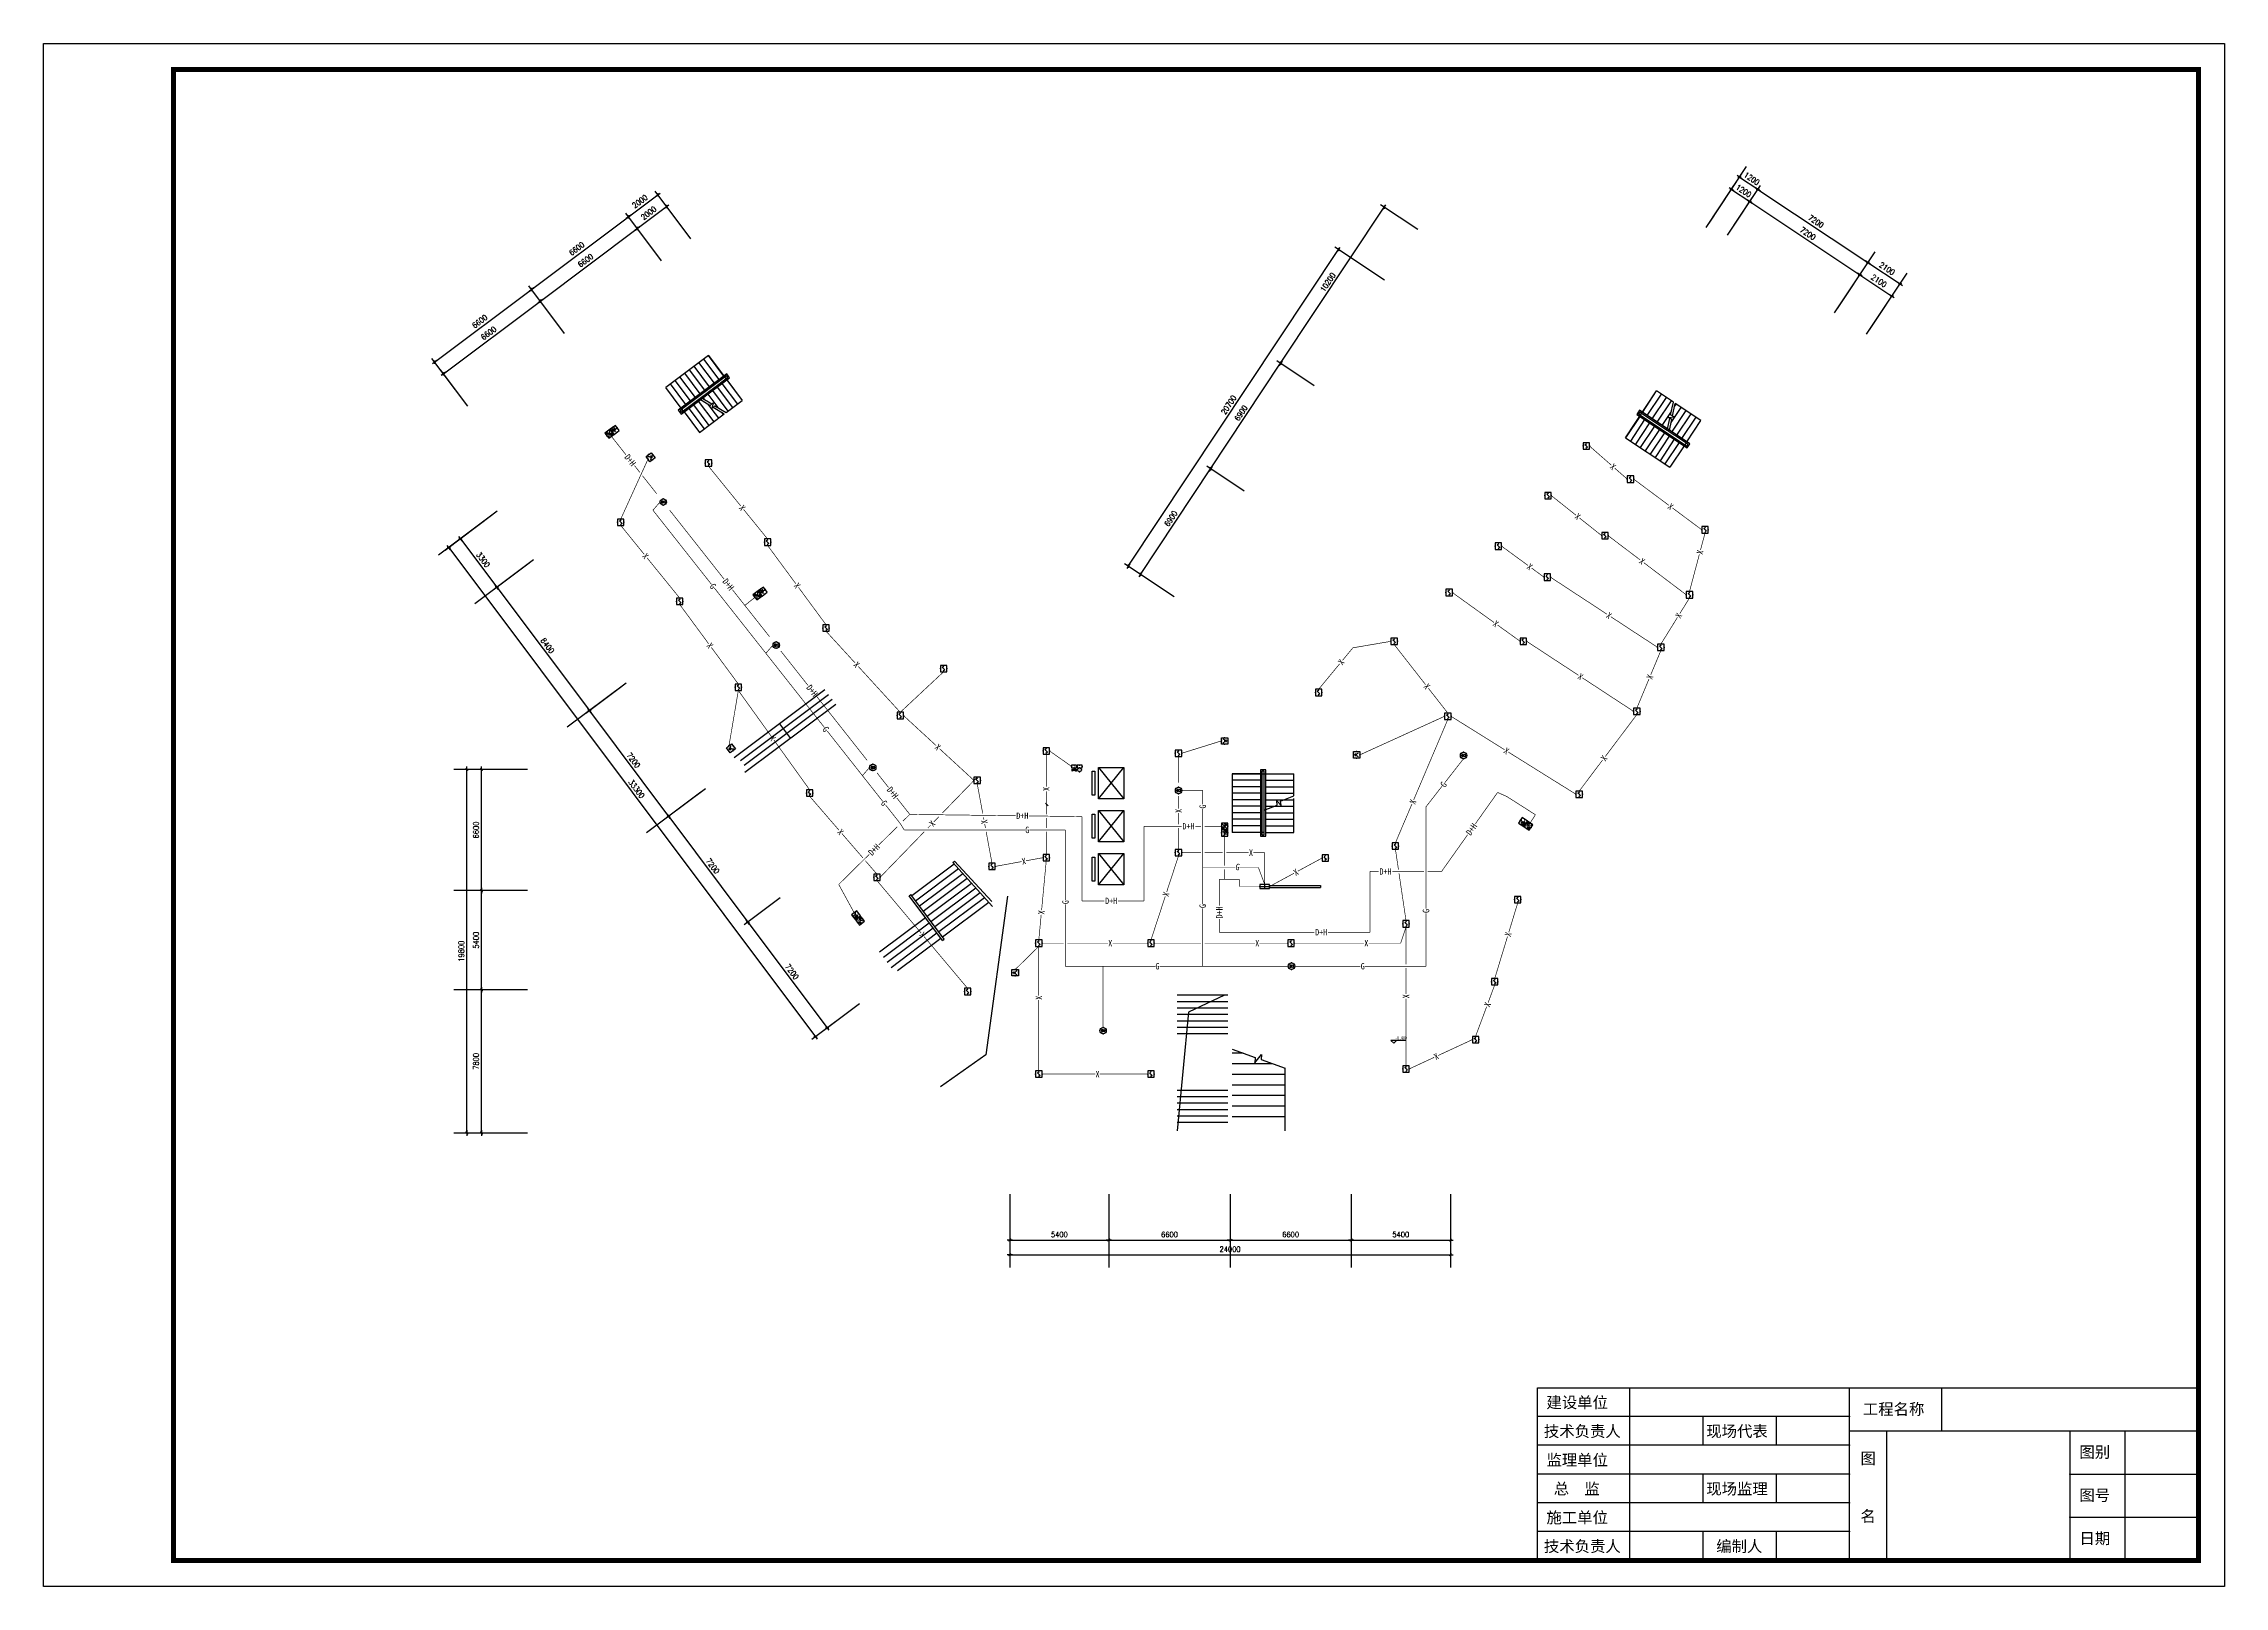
# Model space of a CAD drawing. Extents: x -149393 to 1177518, y -366685 to 296590.
# Drawn here: x 232648 to 351448, y -186685 to -102676 of the extents above; entities that cross this region are included whole.
import ezdxf
from ezdxf.enums import TextEntityAlignment as Align

# ---------------------------------------------------------------- set-up
doc = ezdxf.new("R2010")
doc.units = 0
doc.header["$LTSCALE"] = 1000
doc.header["$MEASUREMENT"] = 0
doc.linetypes.add('常规', pattern=[20, 10, 0, 10])
doc.layers.get('0').update_dxf_attribs({"linetype": 'CONTINUOUS'})
for name, color, linetype in [('AXIS', 3, 'CONTINUOUS'), ('DOTE', 1, 'CONTINUOUS'), ('EQUIP-消防', 3, 'CONTINUOUS'), ('EQUIP-箱柜', 3, 'CONTINUOUS'), ('PUB_TITLE', 253, 'CONTINUOUS'), ('SIG_TEXT', 7, 'CONTINUOUS'), ('STAIR', 2, 'CONTINUOUS'), ('TEL_SYMB', 3, 'CONTINUOUS'), ('WALL', 9, 'CONTINUOUS'), ('WIRE-消防', 3, '常规')]:
    doc.layers.add(name, color=color, linetype=linetype)
doc.styles.add('_TCH_LABEL', font='COMPLEX', dxfattribs={"bigfont": 'GBCBIG'})
doc.styles.add('_TEL_DIM', font='', dxfattribs={"width": 0.8, "height": 3.5})
doc.styles.add('DIM_FONT', font='SIMPLEX.shx', dxfattribs={"width": 0.8})
doc.styles.add('HZ', font='')
doc.styles.get("Standard").update_dxf_attribs({"font": 'gbenor.shx', "bigfont": 'gbcbig.shx'})
doc.styles.add('宋体', font='')
doc.styles.get('_TEL_DIM').set_extended_font_data('SimSun')
doc.styles.get('HZ').set_extended_font_data('SimSun')
doc.styles.get('宋体').set_extended_font_data('SimSun')
doc.dimstyles.new('DIMN', dxfattribs={"dimtxt": 300, "dimasz": 1, "dimexe": 250, "dimexo": 300, "dimgap": 150, "dimtad": 1, "dimdec": 0, "dimdsep": 46, "dimtxsty": 'DIM_FONT', "dimblk": '_DIMX', "dimcen": 2.5, "dimclrt": 7, "dimadec": 0, "dimazin": 0, "dimtfac": 1, "dimtdec": 0, "dimtix": 1, "dimtmove": 2, "dimatfit": 3, "dimldrblk": '_DIMX', "dimfxl": 1, "dimtolj": 1, "dimarcsym": 0})

# ---------------------------------------------------------------- blocks, each defined once
blk = doc.blocks.new('_DIMX')
blk.add_line((-150, 0), (150, 0))
at = {"const_width": 50}
blk.add_lwpolyline([(-70, -70), (70, 70)], dxfattribs=at)
blk = doc.blocks.new('$equip_U$00000103(cyc-PC)')
for p, q in [((0.5, 0.5), (-0.5, 0.5)), ((-0.5, 0.5), (-0.5, -0.5)), ((-0.2, 0.2), (0.05, 0.4)), ((0, 0), (-0.2, 0.2)), ((0, 0), (0.2, -0.2)), ((0.5, -0.5), (0.5, 0.5)), ((-0.5, -0.5), (0.5, -0.5)), ((0.2, -0.2), (-0.05, -0.4))]:
    blk.add_line(p, q)
for p in [(-0.5, 0), (0, 0.5), (0.5, 0), (0, -0.5)]:
    blk.add_point(p)
at = {"color": 7, "style": '_TEL_DIM', "flags": 1}
blk.add_attdef('A', text='', height=0.00002, dxfattribs=at).set_placement((0, 0), align=Align.MIDDLE_CENTER)
blk = doc.blocks.new('$equip$00001423')
for p, q in [((0.75, 0.6), (-0.75, 0.6)), ((-0.75, 0.6), (-0.75, 0)), ((-0.75, 0.3), (0.75, 0.3)), ((-0.75, 0), (0.75, 0)), ((0, 0), (0, 0.6)), ((0.75, 0), (0.75, 0.6))]:
    blk.add_line(p, q)
for p in [(-0.75, 0.3), (0, 0.6), (0, 0), (0.75, 0.3)]:
    blk.add_point(p)
at = {"style": '_TCH_LABEL', "flags": 9}
blk.add_attdef('A', (0, 0), '', height=0.00002, dxfattribs=at)
blk = doc.blocks.new('$equip_U$00000105(cyc-PC)')
for p, q in [((0.5, 1), (-0.5, 1)), ((-0.5, 1), (-0.5, 0)), ((-0.5, 0), (0.5, 0)), ((-0.17, 0.5), (-0.17, 0.15)), ((0.5, 0), (0.5, 1))]:
    blk.add_line(p, q)
for radius in [0.226, 0.113]:
    blk.add_circle((0.23, 0.36), radius)
blk.add_arc((-0.17, 0.8), 0.3, 180, 0)
for p in [(-0.5, 0.5), (0, 1), (0, 0), (0.5, 0.5)]:
    blk.add_point(p)
at = {"color": 7, "style": '_TEL_DIM', "flags": 1}
blk.add_attdef('A', text='', height=0.00002, dxfattribs=at).set_placement((0, 0), align=Align.MIDDLE_CENTER)
blk = doc.blocks.new('$equip_U$00000107(cyc-PC)')
for p, q in [((-0.5, 1), (-0.5, 0)), ((0.5, 1), (-0.5, 0)), ((0.5, 1), (-0.5, 1)), ((-0.5, 0), (0.5, 0)), ((-0.27, 0.87, 0), (-0.42, 0.87, 0)), ((-0.42, 0.87, 0), (-0.42, 0.57, 0)), ((-0.42, 0.57, 0), (-0.27, 0.57, 0)), ((-0.27, 0.82, 0), (-0.07, 0.92, 0)), ((-0.27, 0.57, 0), (-0.27, 0.87, 0)), ((-0.07, 0.52, 0), (-0.27, 0.62, 0)), ((-0.07, 0.92, 0), (-0.07, 0.52, 0)), ((0.11, 0.16), (0.34, 0.4)), ((0.11, 0.4), (0.34, 0.16)), ((0.5, 0), (0.5, 1))]:
    blk.add_line(p, q)
blk.add_circle((0.22, 0.28), 0.169)
for p in [(-0.5, 0.5), (0, 1), (0, 0), (0.5, 0.5)]:
    blk.add_point(p)
at = {"color": 7, "style": '_TEL_DIM', "flags": 1}
blk.add_attdef('A', text='', height=0.00002, dxfattribs=at).set_placement((0, 0), align=Align.MIDDLE_CENTER)
blk = doc.blocks.new('$equip$00001635')
for p, q in [((-0.01, -0.35, 0), (-0.26, -0.35, 0)), ((-0.26, -0.35, 0), (-0.26, -0.65, 0)), ((-0.26, -0.65, 0), (-0.01, -0.65, 0)), ((-0.01, -0.4, 0), (0.24, -0.3, 0)), ((-0.01, -0.65, 0), (-0.01, -0.35, 0)), ((0.24, -0.7, 0), (-0.01, -0.6, 0)), ((0.24, -0.3, 0), (0.24, -0.7, 0))]:
    blk.add_line(p, q)
blk.add_circle((0, -0.5), 0.5)
at = {"flags": 9}
blk.add_attdef('A', (0, 0), '', height=0.00002, dxfattribs=at)
blk.add_attdef('B', text='', height=0.4, dxfattribs=at).set_placement((0.85, -0.68), align=Align.MIDDLE_CENTER)
blk = doc.blocks.new('$equip_U$00000115(cyc-PC)')
for p in [(0.01, 0.5, 0), (-0.49, 0, 0), (0.01, -0.5, 0), (0.51, 0, 0)]:
    blk.add_point(p)
blk.add_blockref('$equip$00001635', (0.01, 0.5, 0))
at = {"color": 7, "style": '_TEL_DIM', "flags": 1}
blk.add_attdef('A', text='', height=0.00002, dxfattribs=at).set_placement((0, 0), align=Align.MIDDLE_CENTER)
blk = doc.blocks.new('$equip_U$00000302(cyc-PC)')
for p, q in [((0.5, 0.5), (-0.5, 0.5)), ((-0.5, 0.5), (-0.5, -0.5)), ((0, 0), (0, -0.35)), ((0.5, -0.5), (0.5, 0.5)), ((-0.5, -0.5), (0.5, -0.5)), ((-0.22, -0.17), (0.22, -0.17))]:
    blk.add_line(p, q)
blk.add_arc((0, 0.3), 0.3, 180, 0)
for p in [(-0.5, 0), (0, 0.5), (0.5, 0), (0, -0.5)]:
    blk.add_point(p)
at = {"color": 7, "style": '_TEL_DIM', "flags": 1}
blk.add_attdef('A', text='', height=0.00002, dxfattribs=at).set_placement((0, 0), align=Align.MIDDLE_CENTER)
blk = doc.blocks.new('$equip$00002785')
for p, q in [((0.65, 0.65), (-0.65, 0.65)), ((-0.65, 0.65), (-0.65, 0)), ((-0.65, 0), (0.65, 0)), ((0.65, 0), (0.65, 0.65))]:
    blk.add_line(p, q)
at = {"const_width": 0.04}
blk.add_lwpolyline([(-0.65, 0.65), (0.65, 0.65), (0.65, 0), (-0.65, 0), (-0.65, 0.65), (0.65, 0.65)], dxfattribs=at)
for p in [(-0.65, 0.33), (0, 0.65), (0, 0), (0.65, 0.33)]:
    blk.add_point(p)
at = {"color": 7}
blk.add_attdef('$TEXT$', text='', height=0.3, dxfattribs=at).set_placement((0.01, 0.34), align=Align.MIDDLE_CENTER)
at = {"color": 7, "flags": 1}
for tag, height, p in [('A', 0.00002, (0, 0)), ('B', 0.4, (0.9, 0.25))]:
    blk.add_attdef(tag, text='', height=height, dxfattribs=at).set_placement(p, align=Align.MIDDLE_CENTER)
blk = doc.blocks.new('$equip$00002794')
for p, q in [((0, -0.55), (0, 0)), ((0, 0), (0.23, 0)), ((-0.55, -0.85), (-0.55, -0.25)), ((-0.55, -0.25), (0.55, -0.85)), ((0.55, -0.25), (-0.55, -0.85)), ((0.55, -0.25), (0.55, -0.85))]:
    blk.add_line(p, q)
for p in [(-0.55, -0.55), (0, -0.55), (0.55, -0.55)]:
    blk.add_point(p)
at = {"color": 7, "flags": 1}
for tag, height, p in [('A', 0.00002, (0, 0)), ('B', 0.4, (0.8, -0.61))]:
    blk.add_attdef(tag, text='', height=height, dxfattribs=at).set_placement(p, align=Align.MIDDLE_CENTER)
blk = doc.blocks.new('$equip$00002792')
at = {"const_width": 0.04}
blk.add_lwpolyline([(-0.5, 0, -1), (0.5, 0, -1), (-0.5, 0, -1.463176)], format="xyb", dxfattribs=at)
blk.add_circle((0, 0), 0.5)
for p in [(-0.5, 0), (0, 0.5), (0.5, 0), (0, -0.5)]:
    blk.add_point(p)
at = {"color": 7}
blk.add_attdef('$TEXT$', text='', height=0.4, dxfattribs=at).set_placement((0, 0), align=Align.MIDDLE_CENTER)
at = {"color": 7, "flags": 1}
for tag, height, p in [('A', 0.00002, (0, 0)), ('B', 0.4, (0.75, -0.25))]:
    blk.add_attdef(tag, text='', height=height, dxfattribs=at).set_placement(p, align=Align.MIDDLE_CENTER)
blk = doc.blocks.new('A$C74276B88')
at = {"layer": 'EQUIP-消防', "linetype": 'ByBlock', "xscale": 207.6180480014955, "yscale": 207.6180480014955, "zscale": 207.6180480014955}
for name, p, values in [('$equip$00002785', (139, 228), {'$TEXT$': 'I'}), ('$equip$00002785', (438, 228), {'$TEXT$': 'I'}), ('$equip$00002792', (435, 108), {'$TEXT$': 'L'})]:
    blk.add_blockref(name, p, dxfattribs=at).add_auto_attribs(values)
blk.add_blockref('$equip$00002794', (140, 207), dxfattribs=at)
blk = doc.blocks.new('会签栏')
at = {"layer": 'PUB_TITLE', "color": 4, "lineweight": 30}
blk.add_lwpolyline([(-18000, 0), (-18000, 4700), (0, 4700)], dxfattribs=at)
at = {"layer": 'PUB_TITLE', "color": 4}
for points in [[(-15500, 4700), (-15500, 0)], [(-9500, 0), (-9500, 4700)], [(-7000, 4700), (-7000, 3525)], [(-9500, 3917), (-18000, 3917)], [(-13500, 3917), (-13500, 3133)], [(-11500, 3917), (-11500, 3133)], [(-9500, 3133), (-18000, 3133)], [(-9500, 3525), (0, 3525)], [(-8500, 3525), (-8500, 0)], [(-3500, 3525), (-3500, 0)], [(-2000, 3525), (-2000, 0)], [(-9500, 2350), (-18000, 2350)], [(-13500, 2350), (-13500, 1567)], [(-11500, 2350), (-11500, 1567)], [(-3500, 2350), (0, 2350)], [(-9500, 1567), (-18000, 1567)], [(-9500, 783), (-18000, 783)], [(-13500, 783), (-13500, 0)], [(-11500, 783), (-11500, 0)], [(-3500, 1175), (0, 1175)]]:
    blk.add_lwpolyline(points, dxfattribs=at)
at = {"layer": 'PUB_TITLE'}
for p in [(-9500, 3917), (-9500, 3133), (-9500, 2350), (-9500, 1567), (-9500, 783), (-3500, 1175)]:
    blk.add_point(p, dxfattribs=at)
at = {"layer": 'PUB_TITLE', "color": 4}
blk.add_point((-3500, 2350), dxfattribs=at)
at = {"lineweight": -3, "style": '宋体'}
for s, p in [('建设单位', (-17758, 4147)), ('工程名称', (-9140, 3965)), ('技术负责人', (-17828, 3363)), ('现场代表', (-13405, 3363)), ('图别', (-3241, 2796)), ('监理单位', (-17758, 2580)), ('图', (-9206, 2624)), ('总  监', (-17560, 1797)), ('现场监理', (-13405, 1797)), ('图号', (-3241, 1621)), ('施工单位', (-17758, 1013)), ('名', (-9206, 1049)), ('日期', (-3241, 446)), ('技术负责人', (-17828, 230)), ('编制人', (-13134, 230))]:
    blk.add_text(s, height=307, dxfattribs=at).set_placement(p)
blk = doc.blocks.new('fdhgfghfgh')
at = {"color": 59}
for p, q in [((282681, -74617.3), (277737, -78325.3)), ((282878.5, -74880.6), (278078.5, -78480.6)), ((283076, -75143.9), (278276, -78743.9)), ((283273.5, -75407.2), (278329.5, -79115.2)), ((280209, -76471.3), (280801.5, -77261.2)), ((297580.9, -78848.7), (298971.1, -80548.7)), ((297580.9, -80548.7), (298971.1, -78848.7)), ((294691.7, -80787.8), (294840.2, -80937.7)), ((297580.9, -81188.7), (298971.1, -82888.7)), ((297580.9, -82888.7), (298971.1, -81188.7)), ((297580.9, -83528.7), (298971.1, -85228.7)), ((297580.9, -85228.7), (298971.1, -83528.7)), ((314353.7, -93703.3), (313518.5, -93703.8)), ((313518.5, -93703.8), (313667, -93853.6)), ((313667, -93853.6), (313819, -93703.6))]:
    blk.add_line(p, q, dxfattribs=at)
for points in [[(297251, -79048.7), (297379.5, -79048.7), (297379.5, -80348.7), (297251, -80348.7)], [(297580.9, -78848.7), (298971.1, -78848.7), (298971.1, -80548.7), (297580.9, -80548.7)], [(297251, -81388.7), (297379.5, -81388.7), (297379.5, -82688.7), (297251, -82688.7)], [(297580.9, -81188.7), (298971.1, -81188.7), (298971.1, -82888.7), (297580.9, -82888.7)], [(297251, -83728.7), (297379.5, -83728.7), (297379.5, -85028.7), (297251, -85028.7)], [(297580.9, -83528.7), (298971.1, -83528.7), (298971.1, -85228.7), (297580.9, -85228.7)]]:
    blk.add_lwpolyline(points, close=True, dxfattribs=at)
for points in [[(292634.6, -85848.7), (291454.6, -94492.8), (288974.6, -96228.7)], [(304454.6, -91248.7), (302496.1, -92172), (301874.6, -98628.7)]]:
    blk.add_lwpolyline(points, dxfattribs=at)
at = {"layer": 'AXIS'}
for p, q in [((330681.9, -49445.7), (332895.4, -46114)), ((337678.4, -54094.2), (339892, -50762.5)), ((339427.6, -55256.3), (341641.1, -51924.6)), ((264831.4, -64889.7), (261631.4, -67289.7)), ((266811.4, -67529.7), (263611.4, -69929.7)), ((266811.4, -67529.7), (263611.4, -69929.7)), ((271851.4, -74249.7), (268651.4, -76649.7)), ((266476.5, -78948.7), (262476.5, -78948.7)), ((276171.4, -80009.7), (272971.4, -82409.7)), ((266476.5, -85548.7), (262476.5, -85548.7)), ((266476.5, -85548.7), (262476.5, -85548.7)), ((266476.5, -90948.7), (262476.5, -90948.7)), ((266476.5, -90948.7), (262476.5, -90948.7)), ((266476.5, -98748.7), (262476.5, -98748.7)), ((292754.6, -102074.4), (292754.6, -106074.4)), ((298154.6, -102074.4), (298154.6, -106074.4)), ((304754.6, -102074.4), (304754.6, -106074.4)), ((311354.6, -102074.4), (311354.6, -106074.4)), ((316754.6, -102074.4), (316754.6, -106074.4))]:
    blk.add_line(p, q, dxfattribs=at)
at = {"layer": 'DOTE', "color": 59}
for p, q in [((304634.6, -91248.7), (301874.6, -91248.7)), ((304634.6, -91598.7), (301874.6, -91598.7)), ((304634.6, -91948.7), (301874.6, -91948.7)), ((304634.6, -92298.7), (301874.6, -92298.7)), ((304634.6, -92648.7), (301874.6, -92648.7)), ((304634.6, -92998.7), (301874.6, -92998.7)), ((304634.6, -93348.7), (301874.6, -93348.7)), ((304634.6, -96428.7), (301874.6, -96428.7)), ((304634.6, -96778.7), (301874.6, -96778.7)), ((304634.6, -97128.7), (301874.6, -97128.7)), ((304634.6, -97478.7), (301874.6, -97478.7)), ((304634.6, -97828.7), (301874.6, -97828.7)), ((304634.6, -98178.7), (301874.6, -98178.7))]:
    blk.add_line(p, q, dxfattribs=at)
at = {"layer": 'STAIR', "color": 59}
for p, q in [((276337.4, -56410.1), (274013.7, -58152.9)), ((276401.9, -58109.9), (275562.8, -56991.1)), ((276660.1, -57916.2), (275821, -56797.4)), ((276918.3, -57722.6), (276079.2, -56603.8)), ((277176.5, -57529), (276337.4, -56410.1)), ((276337.4, -56410.1), (278173.4, -58858.1)), ((274852.8, -59271.7), (274013.7, -58152.9)), ((275111, -59078.1), (274271.9, -57959.3)), ((275369.2, -58884.4), (274530.1, -57765.6)), ((277334.3, -57410.6), (274695, -59390.1)), ((275627.4, -58690.8), (274788.3, -57572)), ((277319.9, -57511), (274795.4, -59404.4)), ((274852.8, -59600.4), (277492.1, -57621)), ((274867.2, -59500), (277391.7, -57606.7)), ((277219.5, -57586.3), (274895.9, -59329.1)), ((275885.6, -58497.2), (275046.5, -57378.3)), ((276143.8, -58303.5), (275304.6, -57184.7)), ((275948.5, -58689.1), (277291.3, -57682)), ((276817.9, -58126.6), (277657, -59245.4)), ((277076.1, -57933), (277915.2, -59051.8)), ((277391.7, -57606.7), (277319.9, -57511)), ((277492.1, -57621), (277334.3, -57410.6)), ((277334.3, -57739.3), (278173.4, -58858.1)), ((274695, -59390.1), (274852.8, -59600.4)), ((274967.6, -59424.7), (274895.9, -59329.1)), ((274967.6, -59424.7), (275845.6, -58766.2)), ((275268.8, -59288.5), (276107.9, -60407.3)), ((275527, -59094.8), (276366.1, -60213.6)), ((275785.2, -58901.2), (276624.3, -60020)), ((275845.6, -58766.2), (276434.1, -59127.7)), ((275948.5, -58689.1), (276523.9, -59042.7)), ((276043.4, -58707.5), (276098.8, -58781.4)), ((276293.9, -59041.6), (276882.5, -59826.3)), ((276301.5, -58513.9), (276847, -59241.2)), ((276434.1, -59127.7), (276589, -58981.1)), ((276589, -58981.1), (276524.5, -59296.1)), ((276524.5, -59296.1), (276686.6, -59142.6)), ((276559.7, -58320.3), (277398.8, -59439.1)), ((276596.7, -59227.7), (277192.5, -59593.8)), ((276686.6, -59142.6), (277295.3, -59516.7)), ((277295.3, -59516.7), (278173.4, -58858.1)), ((326295.5, -60887.9), (327988.9, -58339.1)), ((327050.7, -59394.8), (326905.2, -59613.9)), ((329798.6, -61220.5), (327050.7, -59394.8)), ((327215, -59504), (327988.9, -58339.1)), ((327483.8, -59682.6), (328257.7, -58517.7)), ((327752.6, -59861.2), (328526.5, -58696.3)), ((328903.1, -58946.5), (327988.9, -58339.1)), ((328021.4, -60039.8), (328795.3, -58874.9)), ((328754.1, -59645.3), (328903.1, -58946.5)), ((328790.2, -60049.1), (329333, -59232.1)), ((328864.3, -59701.6), (329010.2, -59017.7)), ((328973.4, -59190.2), (329064.2, -59053.5)), ((330408.2, -59946.5), (329010.2, -59017.7)), ((274795.4, -59404.4), (274867.2, -59500)), ((275010.6, -59482.1), (275849.7, -60600.9)), ((275849.7, -60600.9), (277192.5, -59593.8)), ((277042.2, -59501.4), (277140.7, -59632.7)), ((327069.5, -59723), (326295.5, -60887.9)), ((327338.3, -59901.6), (326564.3, -61066.5)), ((327607.1, -60080.2), (326833.2, -61245.1)), ((326905.2, -59613.9), (329653, -61439.6)), ((327070.8, -59494.3), (327004.6, -59593.8)), ((327004.6, -59593.8), (329633, -61340.1)), ((329699.1, -61240.6), (327070.8, -59494.3)), ((327875.9, -60258.8), (327102, -61423.7)), ((327109.1, -59663.3), (329528.5, -61270.7)), ((328573.4, -60492.6), (327175.3, -59563.7)), ((328144.7, -60437.4), (327370.8, -61602.3)), ((328290.2, -60218.4), (328793.4, -59461.1)), ((328559, -60397), (328610.2, -60320.1)), ((328573.4, -60492.6), (328714.2, -59832)), ((328634.5, -59791.3), (328952.9, -59746.8)), ((328824.5, -59888.3), (328634.5, -59791.3)), ((328680.4, -60563.7), (328824.5, -59888.3)), ((329594.6, -61171.1), (328680.4, -60563.7)), ((328952.9, -59746.8), (328754.1, -59645.3)), ((328827.9, -60575.6), (329601.8, -59410.7)), ((329096.7, -60754.2), (329870.6, -59589.3)), ((329365.5, -60932.8), (330139.4, -59767.9)), ((329634.3, -61111.4), (330408.2, -59946.5)), ((326295.5, -60887.9), (328714.8, -62495.3)), ((328413.5, -60616), (327639.6, -61780.9)), ((328682.3, -60794.6), (327908.4, -61959.5)), ((328951.1, -60973.2), (328177.2, -62138.1)), ((329220, -61151.8), (328446, -62316.7)), ((329488.8, -61330.4), (328714.8, -62495.3)), ((329594.6, -61171.1), (329528.5, -61270.7)), ((329633, -61340.1), (329699.1, -61240.6)), ((329653, -61439.6), (329798.6, -61220.5)), ((304874.6, -79185.4), (304874.6, -82374.8)), ((306410.2, -79185.4), (304874.6, -79185.4)), ((304874.6, -79185.4), (308234.6, -79185.4)), ((306410.2, -79539.8), (304874.6, -79539.8)), ((306699, -78968.9), (306410.2, -78968.9)), ((306410.2, -78968.9), (306410.2, -82591.4)), ((306620.2, -79047.6), (306489, -79047.6)), ((306489, -79047.6), (306489, -82512.6)), ((306489, -79185.4), (306489, -82374.8)), ((306620.2, -82512.6), (306620.2, -79047.6)), ((306620.2, -81028.5), (306620.2, -79185.4)), ((306699, -82591.4), (306699, -78968.9)), ((306699, -79185.4), (308234.6, -79185.4)), ((306699, -79539.8), (308234.6, -79539.8)), ((308234.6, -80390.6), (308234.6, -79185.4)), ((306410.2, -79894.2), (304874.6, -79894.2)), ((306410.2, -80248.6), (304874.6, -80248.6)), ((306410.2, -80602.9), (304874.6, -80602.9)), ((306699, -79894.2), (308234.6, -79894.2)), ((306699, -80248.6), (308234.6, -80248.6)), ((306699, -80602.9), (307697.3, -80602.9)), ((307325.5, -80890.9), (307298.8, -80658.3)), ((307298.8, -80658.3), (307533, -80922.4)), ((307505, -80678.9), (308234.6, -80390.6)), ((307533, -80922.4), (307505, -80678.9)), ((307697.3, -80602.9), (308234.6, -80602.9)), ((308234.6, -82374.8), (308234.6, -80531.7)), ((306410.2, -80957.3), (304874.6, -80957.3)), ((306410.2, -81311.7), (304874.6, -81311.7)), ((306410.2, -81666.1), (304874.6, -81666.1)), ((306620.2, -81169.6), (307325.5, -80890.9)), ((306620.2, -82374.8), (306620.2, -81169.6)), ((306699, -80957.3), (307157.6, -80957.3)), ((306699, -81311.7), (308234.6, -81311.7)), ((306699, -81666.1), (308234.6, -81666.1)), ((307157.6, -80957.3), (308234.6, -80957.3)), ((306410.2, -82020.4), (304874.6, -82020.4)), ((306410.2, -82374.8), (304874.6, -82374.8)), ((306410.2, -82591.4), (306699, -82591.4)), ((306620.2, -82374.8), (306489, -82374.8)), ((306489, -82512.6), (306620.2, -82512.6)), ((306699, -82020.4), (308234.6, -82020.4)), ((306699, -82374.8), (308234.6, -82374.8)), ((287411.3, -85823.3), (289723.2, -84089.3)), ((289658.4, -84017.3), (289744.7, -83936.7)), ((291813.2, -86410.6), (289658.4, -84017.3)), ((291773.2, -86140), (289744.7, -83936.7)), ((287621.2, -86103.3), (289958.4, -84350.5)), ((287831.1, -86383.4), (290193.5, -84611.6)), ((288041.1, -86663.4), (290428.6, -84872.8)), ((288251, -86943.5), (290663.7, -85133.9)), ((288461, -87223.5), (290898.9, -85395.1)), ((287272.4, -85838.2), (287368.4, -85766.2)), ((289086.8, -88258.2), (287272.4, -85838.2)), ((289182.8, -88186.2), (287368.4, -85766.2)), ((288671, -87503.5), (291134, -85656.2)), ((288881, -87783.5), (291369.1, -85917.4)), ((289091, -88063.5), (291604.3, -86178.5)), ((285658.7, -88887), (288154.7, -87015)), ((285868.5, -89167.1), (288364.6, -87295)), ((286078.5, -89447.1), (288574.6, -87575)), ((286288.5, -89727.1), (288784.5, -87855.1)), ((286642.5, -89899.1), (288994.5, -88135.1)), ((289086.8, -88258.2), (289182.8, -88186.2)), ((304874.6, -94186), (306123.9, -94635.7)), ((305460.4, -94396.8), (304874.6, -94396.8)), ((307069.6, -94976.1), (304874.6, -94976.1)), ((306099.7, -94924.3), (306469.1, -94481)), ((306123.9, -94635.7), (306099.7, -94924.3)), ((306469.1, -94481), (306446.3, -94751.8)), ((306446.3, -94751.8), (307754.6, -95222.8)), ((307754.6, -95555.5), (304874.6, -95555.5)), ((307754.6, -96134.8), (304874.6, -96134.8)), ((307754.6, -98628.7), (307754.6, -95222.8)), ((307754.6, -96714.1), (304874.6, -96714.1)), ((307754.6, -97293.4), (304874.6, -97293.4)), ((307754.6, -97872.7), (304874.6, -97872.7))]:
    blk.add_line(p, q, dxfattribs=at)
at = {"layer": 'TEL_SYMB', "color": 59, "elevation": 1793}
for points in [[(274325.7, -58837.8, 0, 0, 0), (277352.2, -56567.9, 0, 0, 0), (278306.1, -57839.7, 0, 0, 0), (276986.5, -58829.5, 95.6, 0, 0), (276699.6, -59044.6, 0, 0, 0)], [(329256.1, -61972.3, 0, 0, 0), (326105, -59878.7, 0, 0, 0), (326984.7, -58554.5, 0, 0, 0), (328358.7, -59467.4, 95.6, 0, 0), (328657.4, -59665.8, 0, 0, 0)]]:
    blk.add_lwpolyline(points, format="xyseb", dxfattribs=at)
at = {"layer": 'TEL_SYMB', "color": 59}
for points in [[(275279.6, -60109.6, 0, 0, 0), (276154.5, -59453.4, 95.6, 0, 0), (276441.4, -59238.3, 0, 0, 0)], [(330135.8, -60648.1, 0, 0, 0), (329224.8, -60042.9, 95.6, 0, 0), (328926.2, -59844.4, 0, 0, 0)], [(280717.8, -74279.1, 0, 0, 0), (281308.4, -75199.7, 95.6, 0, 0), (281502, -75501.6, 0, 0, 0)], [(278146.3, -76207.8, 0, 0, 0), (278736.8, -77128.4, 95.6, 0, 0), (278930.4, -77430.2, 0, 0, 0)], [(307427.4, -82552, 0, 0, 0), (307427.4, -81351.1, 105, 0, 0), (307427.4, -80957.3, 0, 0, 0)]]:
    blk.add_lwpolyline(points, format="xyseb", dxfattribs=at)
at = {"color": 59, "style": 'HZ', "width": 0.7}
blk.add_text('-8.400', height=183.52, dxfattribs=at).set_placement((313754.9, -93655.8))
at = {"layer": 'AXIS'}
for p1, p2, distance in [((273962.5, -51492.6), (275562.5, -50292.6), 3300), ((330681.9, -49445.7), (331681.4, -50109.7), 3300), ((330681.9, -49445.7), (331681.4, -50109.7), 2500), ((331681.4, -50109.7), (337678.4, -54094.2), 3300), ((268682.5, -55452.6), (273962.5, -51492.6), 3300), ((273962.5, -51492.6), (275562.5, -50292.6), 2500), ((309591.4, -58217.8), (315236, -49722), 2500), ((331681.4, -50109.7), (337678.4, -54094.2), 2500), ((268682.5, -55452.6), (273962.5, -51492.6), 2500), ((301954.6, -69712.2), (313409.8, -52470.7), 3300), ((337678.4, -54094.2), (339427.6, -55256.3), 3300), ((337678.4, -54094.2), (339427.6, -55256.3), 2500), ((263402.5, -59412.6), (268682.5, -55452.6), 3300), ((263402.5, -59412.6), (268682.5, -55452.6), 2500), ((305773, -63965), (309591.4, -58217.8), 2500), ((301954.6, -69712.2), (305773, -63965), 2500), ((264831.4, -64889.7), (284811.4, -91529.7), -3300), ((264831.4, -64889.7), (266811.4, -67529.7), -2500), ((266811.4, -67529.7), (271851.4, -74249.7), -2500), ((271851.4, -74249.7), (276171.4, -80009.7), -2500), ((266176.5, -98748.7), (266176.5, -78948.7), 3000), ((266476.5, -85548.7), (266476.5, -78948.7), 2500), ((276171.4, -80009.7), (280491.4, -85769.7), -2500), ((266476.5, -90948.7), (266476.5, -85548.7), 2500), ((280491.4, -85769.7), (284811.4, -91529.7), -2500), ((266476.5, -98748.7), (266476.5, -90948.7), 2500), ((292754.6, -102074.4), (298154.6, -102074.4), -2500), ((292754.6, -102074.4), (316754.6, -102074.4), -3300), ((298154.6, -102074.4), (304754.6, -102074.4), -2500), ((304754.6, -102074.4), (311354.6, -102074.4), -2500), ((311354.6, -102074.4), (316754.6, -102074.4), -2500)]:
    blk.add_aligned_dim(p1=p1, p2=p2, distance=distance, dimstyle='DIMN', dxfattribs=at).render()

msp = doc.modelspace()

# ---------------------------------------------------------------- linework, layer by layer
for p, q in [((299434.1, -148511.1), (302214.7, -148511.1)), ((299434.1, -148626.4), (302214.7, -148626.4)), ((302214.7, -148511.1), (302214.7, -148626.4))]:
    msp.add_line(p, q)
at = {"layer": 'PUB_TITLE'}
msp.add_lwpolyline([(232648.3, -102676.1), (351448.3, -102676.1), (351448.3, -186684.6), (232648.3, -186684.6)], close=True, dxfattribs=at)
at = {"layer": 'PUB_TITLE', "const_width": 270.7}
msp.add_lwpolyline([(239719.7, -104090.4), (350034, -104090.4), (350034, -185270.4), (239719.7, -185270.4), (239719.7, -104090.4)], close=True, dxfattribs=at)
at = {"layer": 'WIRE-消防', "color": 0, "linetype": '常规', "const_width": 35}
for points in [[(263579.1, -124061.2), (264376.1, -125070.6)], [(264830.2, -125645.7), (265132.9, -126029.1)], [(265272.3, -126205.6), (266043.8, -127182.7)], [(266754.2, -128082.4), (269167.7, -131139)], [(269167.7, -131139), (269719, -131837.3)], [(270173.1, -132412.3), (272188.7, -134965)], [(271397.5, -132828.7), (270848.5, -133267.7)], [(272807.9, -135749.3), (274286.7, -137622)], [(274740.7, -138197.1), (277512.6, -141707.6)], [(278045, -142381.8), (278672.3, -143176.4)], [(279126.4, -143751.5), (279833.8, -144647.4)], [(311856.3, -143452.4), (310646.3, -145157.8)], [(312348.8, -143667.9), (311856.3, -143452.4)], [(312348.8, -143667.9), (313914.2, -144665.1)], [(279466, -145009.7), (279833.8, -144647.4)], [(285597, -144720.6), (279833.8, -144647.4)], [(289215.9, -144766.7), (286329.7, -144730)], [(289215.9, -149358.4), (289215.9, -144766.7)], [(313628.6, -145118.7), (313913.5, -144666.1)], [(278146.5, -146309.8), (279148, -145323)], [(292587.5, -145294.2), (292587.5, -149358.4)], [(294648.9, -145294.2), (292587.5, -145294.2)], [(295689.6, -145294.2), (295381.6, -145294.2)], [(296811.6, -145294.2), (295889.6, -145294.2)], [(296986.6, -145824.5), (296986.6, -147439.8)], [(310222.3, -145755.4), (308804.1, -147754.2)], [(275962.5, -148461.4), (277624.5, -146824)], [(276804.1, -150003.3), (275962.5, -148461.4)], [(296986.6, -148176.6), (296695.6, -148176.6)], [(296695.6, -148176.6), (296695.6, -149617.8)], [(296986.6, -147639.8), (296986.6, -148176.6)], [(296986.6, -148176.6), (297786.6, -148176.6)], [(297786.6, -148176.6), (297786.6, -148573.2)], [(304896.4, -147754.2), (304896.4, -151063.8)], [(305380.8, -147754.2), (304896.4, -147754.2)], [(307855.2, -147754.2), (306113.5, -147754.2)], [(308804.1, -147754.2), (308055.2, -147754.2)], [(290438.6, -149358.4), (289215.9, -149358.4)], [(292587.5, -149358.4), (291171.4, -149358.4)], [(298909.1, -148573.2), (297786.6, -148573.2)], [(296695.6, -150350.5), (296695.6, -151063.8)], [(301880.3, -151063.8), (296695.6, -151063.8)], [(304896.4, -151063.8), (302613.1, -151063.8)]]:
    msp.add_lwpolyline(points, dxfattribs=at)
at = {"layer": 'WIRE-消防', "linetype": '常规', "const_width": 35}
for points in [[(316859.6, -124586.3), (318050.1, -125629.4)], [(265572.9, -125303.4), (264089.7, -128564.2)], [(268870.6, -125689.6), (270632.1, -127858.7)], [(318233.8, -125790.4), (318921.8, -126393.2)], [(319271.8, -126393.2), (321182.6, -127813.3)], [(270786.1, -128048.3), (272085.4, -129648.4)], [(314779.9, -127285.3), (316121.3, -128351.5)], [(321378.6, -127959), (322980.9, -129149.9)], [(264089.7, -128914.2), (265363.8, -130483.2)], [(316312.5, -128503.4), (317526.6, -129468.5)], [(317876.6, -129468.5), (319625.8, -130792.9)], [(323155.9, -129324.9), (322909.9, -130250.6)], [(265517.8, -130672.8), (267304.5, -132873)], [(272085.4, -129998.4), (273626.8, -132089.4)], [(312073.5, -130040.3), (313507.8, -131088.2)], [(322847.2, -130486.6), (322307.7, -132516.3)], [(313705, -131232.3), (314387.7, -131731.2)], [(314737.7, -131731.2), (317820.4, -133749.9)], [(319820.5, -130940.4), (322132.7, -132691.3)], [(273771.7, -132286), (275275.2, -134325.6)], [(309390.1, -132565.8), (311654.9, -134193.4)], [(322307.7, -132866.3), (321781, -133714.7)], [(267304.5, -133223), (268875.5, -135354.2)], [(318024.7, -133883.8), (320573.4, -135552.8)], [(321652.1, -133922.2), (320748.4, -135377.8)], [(275275.2, -134675.6), (276856, -136402.3)], [(306047, -135222.1), (303971.2, -135577.2)], [(306222, -135397.1), (307931.1, -137581.5)], [(311853.2, -134335.9), (313079.7, -135217.3)], [(313429.7, -135217.3), (316268, -137076)], [(269020.4, -135550.8), (270494.3, -137550.2)], [(277020.9, -136582.5), (279314.9, -139088.4)], [(302105.2, -137836.1), (303254.6, -136444.7)], [(303410.1, -136256.4), (303971.2, -135577.2)], [(320748.4, -135727.8), (320197.5, -137048.7)], [(279314.9, -139088.4), (281674.2, -136884)], [(308081.6, -137773.9), (309142.7, -139130.1)], [(316472.3, -137209.8), (319265.4, -139038.9)], [(320103.5, -137274.1), (319440.4, -138863.9)], [(269984.1, -140910), (270494.3, -137900.2)], [(270494.3, -137900.2), (272291.1, -140402)], [(279489.9, -139263.4), (281268.6, -140900.1)], [(304351.6, -141406.5), (308967.7, -139305.1)], [(307286.1, -143852.5), (309142.7, -139480.1)], [(309317.7, -139305.1), (312231.9, -141123.1)], [(319440.4, -139213.9), (317723.6, -141491.4)], [(272433.6, -140600.4), (274378.9, -143308.9)], [(281448.3, -141065.5), (283331, -142798)], [(287267.4, -141364.8), (287267.4, -143140.7)], [(287442.4, -141189.8), (288652.3, -142037.1)], [(294649, -141318.6), (296811.6, -140645.5)], [(312439.1, -141252.4), (316126.6, -143552.9)], [(294474, -142917.1), (294474, -141493.6)], [(317576.6, -141686.5), (316301.6, -143377.9)], [(274378.9, -143658.9), (275980.1, -145511.6)], [(281613.1, -144570), (283500.7, -142623)], [(283506, -142973), (283808.8, -144597.9)], [(287267.4, -143385), (287267.4, -144641.9)], [(294474, -144333), (294474, -143649.6)], [(281140.2, -145057.8), (281421.6, -144767.6)], [(283846.2, -144798.4), (283870.6, -144929.6)], [(287267.4, -144841.9), (287267.4, -145391.7)], [(294474, -145194.2), (294474, -144577.2)], [(306290.6, -146197.2), (307190.7, -144077.3)], [(276139.8, -145696.4), (277283.4, -147019.7)], [(278217.2, -148072.7), (280622.6, -145591.7)], [(280816.5, -145391.7), (280970.2, -145233.1)], [(283915.3, -145169.7), (283956.7, -145391.7)], [(283994, -145591.7), (284313.2, -147304.9)], [(287267.4, -145591.7), (287267.4, -146829)], [(294474, -146554.2), (294474, -145394.2)], [(277414.5, -147171.3), (278042.2, -147897.7)], [(284488.2, -147479.9), (285923.5, -147217.6)], [(286163.8, -147173.7), (287092.4, -147004)], [(287267.4, -147179), (287015.4, -149862.1)], [(294474, -146904.2), (293827.7, -148876.3)], [(294649, -146729.2), (295689.6, -146729.2)], [(295889.6, -146729.2), (296886.6, -146729.2)], [(297086.6, -146729.2), (298298.3, -146729.2)], [(298542.5, -146729.2), (299171.6, -146729.2)], [(299171.6, -148468.2), (299171.6, -146729.2)], [(300976.5, -147738), (302295.3, -147023.8)], [(306290.6, -146547.2), (306454.8, -147654.2)], [(278042.2, -148247.7), (280450.1, -151108.5)], [(299434.1, -148573.2), (300761.7, -147854.3)], [(306484.5, -147854.2), (306867.1, -150432.9)], [(293751.6, -149108.4), (292973.1, -151484)], [(312467.2, -151062.6), (312954.9, -149461.3)], [(286992.5, -150105.3), (286863, -151484)], [(306867.1, -150782.9), (306577.7, -151659)], [(306867.1, -150782.9), (306867.1, -152814.4)], [(280607.3, -151295.4), (282980.9, -154115.4)], [(285576.6, -153095.6), (286863, -151834)], [(286863, -151834), (286863, -154511.2)], [(287038, -151659), (288212.1, -151659)], [(288412.1, -151659), (290633.1, -151659)], [(290877.3, -151659), (292798.1, -151659)], [(293148.1, -151659), (295689.6, -151659)], [(295889.6, -151659), (298639.7, -151659)], [(298884, -151659), (300432.1, -151659)], [(300782.1, -151659), (304581.7, -151659)], [(304825.9, -151659), (306577.7, -151659)], [(311699.8, -153582.6), (312396.1, -151296.2)], [(306867.1, -153014.4), (306867.1, -154430.4)], [(311342.8, -154890.9), (311699.8, -153932.6)], [(286863, -154755.4), (286863, -158611.8)], [(306867.1, -154674.6), (306867.1, -158332.3)], [(310654.5, -156738.9), (311257.6, -155119.7)], [(308399.3, -157878.2), (307042.1, -158507.3)], [(310479.5, -156913.9), (308620.9, -157775.5)], [(289941.3, -158786.8), (287038, -158786.8)], [(292798.1, -158786.8), (290185.5, -158786.8)]]:
    msp.add_lwpolyline(points, dxfattribs=at)
at = {"layer": 'WIRE-消防', "color": 2, "linetype": '常规', "const_width": 35}
for points in [[(266230.6, -127636.4), (265841.1, -128082.2)], [(265841.3, -128082.4), (269033.5, -132125.3)], [(269184.9, -132317), (275181.3, -139911.2)], [(272382.6, -135427.8), (271993.1, -135873.5)], [(275332.6, -140102.9), (278359.9, -143936.9)], [(277643.2, -142090.2), (277253.7, -142535.9)], [(310001.7, -141613), (308981.4, -142919.4)], [(294652.5, -143343.9), (295789.6, -143343.9)], [(295789.6, -143343.9), (295789.6, -144101.2)], [(308831, -143111.9), (307955.2, -144233.3)], [(278511.3, -144128.6), (279320.3, -145153.3)], [(295789.6, -144345.4), (295789.6, -147539.8)], [(307955.2, -149783.3), (307955.2, -144233.3)], [(279530.9, -145491.7), (279320.3, -145153.3)], [(286110.5, -145491.7), (279530.9, -145491.7)], [(288312.1, -145491.7), (286354.8, -145491.7)], [(288312.1, -149304.9), (288312.1, -145491.7)], [(295789.6, -147539.8), (297573.9, -147539.8)], [(295789.6, -147539.8), (295789.6, -149519.4)], [(297814.4, -147539.8), (298826.1, -147539.8)], [(299171.6, -148468.2), (298826.1, -147539.8)], [(288312.1, -152914.4), (288312.1, -149549.1)], [(295789.6, -149763.6), (295789.6, -152914.4)], [(307955.2, -152914.4), (307955.2, -150027.5)], [(290364.7, -152914.4), (288312.1, -152914.4)], [(290364.7, -156248.5), (290364.7, -152914.4)], [(293204.4, -152914.4), (290364.7, -152914.4)], [(295789.6, -152914.4), (293448.6, -152914.4)], [(300453.7, -152914.4), (295789.6, -152914.4)], [(300803.7, -152914.4), (304386.7, -152914.4)], [(304631, -152914.4), (307955.2, -152914.4)]]:
    msp.add_lwpolyline(points, dxfattribs=at)

# ---------------------------------------------------------------- block references
for name, p in [('fdhgfghfgh', (-7473, -63249.6)), ('A$C74276B88', (288648.1, -142332.2))]:
    msp.add_blockref(name, p)
at = {"layer": 'EQUIP-消防'}
for name, p, xscale, yscale, zscale, rotation in [('$equip_U$00000105(cyc-PC)', (263653.4, -123568), 349.9999999999837, 349.9999999999837, 349.9999999999837, 216.8702843057344), ('$equip_U$00000107(cyc-PC)', (263369.1, -123781.2), 349.9999999999837, 349.9999999999837, 349.9999999999837, 216.8702843057344), ('$equip_U$00000302(cyc-PC)', (265712.9, -125198.4), -349.9999999999997, 349.9999999999709, 350, 126.8700000000088), ('$equip_U$00000107(cyc-PC)', (271432.5, -132583.7), 349.9999999999837, 349.9999999999837, 349.9999999999837, 216.8702843057344), ('$equip_U$00000105(cyc-PC)', (271716.7, -132370.5), 349.9999999999837, 349.9999999999837, 349.9999999999837, 216.8702843057344), ('$equip_U$00000302(cyc-PC)', (270089.1, -141050), -349.9999999999879, 350, 350, 306.8699999999982), ('$equip_U$00000302(cyc-PC)', (296986.6, -140645.5), -350, 350, 350, 90), ('$equip_U$00000302(cyc-PC)', (304176.6, -141406.5), -350, 350, 350, 270), ('$equip_U$00000105(cyc-PC)', (313139, -145213.6), 350.0000000000478, 350.0000000000478, 350.0000000000478, 326.4002843057447), ('$equip_U$00000107(cyc-PC)', (297161.6, -145294.2), 350, 350, 350, 90), ('$equip_U$00000105(cyc-PC)', (297161.6, -145649.5), 350, 350, 350, 90), ('$equip_U$00000107(cyc-PC)', (313435, -145410.3), 350.0000000000478, 350.0000000000478, 350.0000000000478, 326.4002843057447), ('$equip_U$00000105(cyc-PC)', (276769.1, -150248.3), 349.9999999999727, 349.9999999999727, 349.9999999999727, 306.870284305732), ('$equip_U$00000107(cyc-PC)', (276982.3, -150532.6), 349.9999999999727, 349.9999999999727, 349.9999999999727, 306.870284305732), ('$equip_U$00000302(cyc-PC)', (285576.6, -153270.6), -350, 350, 350, 270)]:
    msp.add_blockref(name, p, dxfattribs=dict(at, xscale=xscale, yscale=yscale, zscale=zscale, rotation=rotation))
at = {"layer": 'EQUIP-消防', "xscale": 350, "yscale": 350, "zscale": 350}
for name, p in [('$equip_U$00000103(cyc-PC)', (316684.6, -124586.3)), ('$equip_U$00000103(cyc-PC)', (268870.6, -125514.6)), ('$equip_U$00000103(cyc-PC)', (314604.9, -127285.3)), ('$equip_U$00000103(cyc-PC)', (319096.8, -126393.2)), ('$equip_U$00000115(cyc-PC)', (266402.1, -127636.4)), ('$equip_U$00000103(cyc-PC)', (264089.7, -128739.2)), ('$equip_U$00000103(cyc-PC)', (317701.6, -129468.5)), ('$equip_U$00000103(cyc-PC)', (323155.9, -129149.9)), ('$equip_U$00000103(cyc-PC)', (272085.4, -129823.4)), ('$equip_U$00000103(cyc-PC)', (311898.5, -130040.3)), ('$equip_U$00000103(cyc-PC)', (314562.7, -131731.2)), ('$equip_U$00000103(cyc-PC)', (267304.5, -133048)), ('$equip_U$00000103(cyc-PC)', (309215.1, -132565.8)), ('$equip_U$00000103(cyc-PC)', (322307.7, -132691.3)), ('$equip_U$00000115(cyc-PC)', (272554.1, -135427.8)), ('$equip_U$00000103(cyc-PC)', (275275.2, -134500.6)), ('$equip_U$00000103(cyc-PC)', (306222, -135222.1)), ('$equip_U$00000103(cyc-PC)', (313254.7, -135217.3)), ('$equip_U$00000103(cyc-PC)', (320748.4, -135552.8)), ('$equip_U$00000103(cyc-PC)', (281674.2, -136709)), ('$equip_U$00000103(cyc-PC)', (270494.3, -137725.2)), ('$equip_U$00000103(cyc-PC)', (302105.2, -138011.1)), ('$equip_U$00000103(cyc-PC)', (319440.4, -139038.9)), ('$equip_U$00000103(cyc-PC)', (279314.9, -139263.4)), ('$equip_U$00000103(cyc-PC)', (309142.7, -139305.1)), ('$equip_U$00000103(cyc-PC)', (287267.4, -141189.8)), ('$equip_U$00000103(cyc-PC)', (294474, -141318.6)), ('$equip_U$00000115(cyc-PC)', (309998.2, -141438)), ('$equip_U$00000115(cyc-PC)', (277814.7, -142090.2)), ('$equip_U$00000103(cyc-PC)', (274378.9, -143483.9)), ('$equip_U$00000103(cyc-PC)', (283506, -142798)), ('$equip_U$00000115(cyc-PC)', (294474, -143343.9)), ('$equip_U$00000103(cyc-PC)', (316301.6, -143552.9)), ('$equip_U$00000103(cyc-PC)', (284313.2, -147479.9)), ('$equip_U$00000103(cyc-PC)', (287267.4, -147004)), ('$equip_U$00000103(cyc-PC)', (294474, -146729.2)), ('$equip_U$00000103(cyc-PC)', (302470.3, -147023.8)), ('$equip_U$00000103(cyc-PC)', (306290.6, -146372.2)), ('$equip_U$00000103(cyc-PC)', (278042.2, -148072.7)), ('$equip_U$00000103(cyc-PC)', (312954.9, -149286.3)), ('$equip_U$00000103(cyc-PC)', (306867.1, -150607.9)), ('$equip_U$00000103(cyc-PC)', (286863, -151659)), ('$equip_U$00000103(cyc-PC)', (292973.1, -151659)), ('$equip_U$00000103(cyc-PC)', (300607.1, -151659)), ('$equip_U$00000115(cyc-PC)', (300625.2, -152914.4)), ('$equip_U$00000103(cyc-PC)', (282980.9, -154290.4)), ('$equip_U$00000103(cyc-PC)', (311699.8, -153757.6)), ('$equip_U$00000115(cyc-PC)', (290361.2, -156423.5)), ('$equip_U$00000103(cyc-PC)', (310654.5, -156913.9)), ('$equip_U$00000103(cyc-PC)', (286863, -158786.8)), ('$equip_U$00000103(cyc-PC)', (292973.1, -158786.8)), ('$equip_U$00000103(cyc-PC)', (306867.1, -158507.3))]:
    msp.add_blockref(name, p, dxfattribs=at)
at = {"layer": 'EQUIP-箱柜', "xscale": 350, "yscale": 350, "zscale": 350}
msp.add_blockref('$equip$00001423', (299171.6, -148678.2), dxfattribs=at)
at = {"layer": 'WALL', "xscale": 2, "yscale": 2, "zscale": 2}
msp.add_blockref('会签栏', (350034, -185270.4), dxfattribs=at)

# ---------------------------------------------------------------- texts
at = {"layer": 'SIG_TEXT', "style": '_TEL_DIM', "width": 0.8}
for s, rotation, p in [('D+H', 308.294459, (264603.2, -125358.2)), ('X', 318.775871, (318142, -125709.9)), ('X', 309.07895, (270709.1, -127953.5)), ('X', 321.521504, (316216.9, -128427.5)), ('X', 323.379293, (321280.6, -127886.1)), ('X', 309.07895, (265440.8, -130578)), ('X', 322.86633, (319723.1, -130866.7)), ('X', 75.115745, (322878.5, -130368.6)), ('D+H', 308.294459, (269946.1, -132124.8)), ('X', 323.845459, (313606.4, -131160.3)), ('G', 308.294459, (269109.2, -132221.1)), ('X', 306.395811, (273699.3, -132187.7)), ('X', 324.296278, (311754, -134264.6)), ('X', 326.780401, (317922.6, -133816.9)), ('X', 58.165096, (321716.5, -133818.4)), ('X', 306.395811, (268948, -135452.5)), ('X', 312.472837, (276938.5, -136492.4)), ('X', 50.440399, (303332.3, -136350.6)), ('D+H', 308.294459, (274513.7, -137909.6)), ('X', 308.040132, (308006.3, -137677.7)), ('X', 326.780401, (316370.1, -137142.9)), ('X', 67.360379, (320150.5, -137161.4)), ('G', 308.294459, (275256.9, -140007.1)), ('X', 305.686814, (272362.4, -140501.2)), ('X', 317.378935, (281358.4, -140982.8)), ('X', 328.041973, (312335.5, -141187.8)), ('X', 52.990959, (317650.1, -141589)), ('D+H', 308.294459, (278899.4, -143463.9)), ('X', 90, (287267.4, -143262.8)), ('G', 52.010617, (308906.2, -143015.7)), ('G', 308.294459, (278435.6, -144032.7)), ('D+H', 359.271524, (285963.3, -144725.3)), ('X', 90, (294474, -144455.1)), ('G', 90, (295789.6, -144223.3)), ('X', 66.993516, (307238.4, -143964.9)), ('X', 310.834273, (276059.9, -145604)), ('X', 45.887227, (281055.2, -145145.5)), ('X', 280.555025, (283893, -145049.6)), ('D+H', 54.644084, (310434.3, -145456.6)), ('D+H', 44.573267, (277885.5, -146566.9)), ('X', 10.356022, (286043.6, -147195.7)), ('G', 349.860469, (297694.1, -147508.2)), ('X', 28.437404, (300869.1, -147796.1)), ('G', 90, (288312.1, -149427)), ('X', 71.854759, (293789.7, -148992.4)), ('G', 90, (295789.6, -149641.5)), ('X', 84.633943, (287004, -149983.7)), ('D+H', 90, (296695.6, -149984.2)), ('G', 90, (307955.2, -149905.4)), ('X', 310.086274, (280528.7, -151201.9)), ('X', 73.062548, (312431.6, -151179.4)), ('X', 90, (286863, -154633.3)), ('X', 90, (306867.1, -154552.5)), ('X', 69.570336, (311300.2, -155005.3)), ('X', 24.870274, (308510.1, -157826.8))]:
    msp.add_text(s, height=350, rotation=rotation, dxfattribs=at).set_placement(p, align=Align.MIDDLE_CENTER)
for s, p in [('G', (286232.7, -145491.7)), ('D+H', (295015.2, -145294.2)), ('X', (298420.4, -146729.2)), ('D+H', (305747.1, -147754.2)), ('D+H', (290805, -149358.4)), ('X', (290755.2, -151659)), ('X', (298761.9, -151659)), ('D+H', (302246.7, -151063.8)), ('X', (304703.8, -151659)), ('G', (293326.5, -152914.4)), ('G', (304508.9, -152914.4)), ('X', (290063.4, -158786.8))]:
    msp.add_text(s, height=350, dxfattribs=at).set_placement(p, align=Align.MIDDLE_CENTER)

doc.saveas('drawing.dxf')
